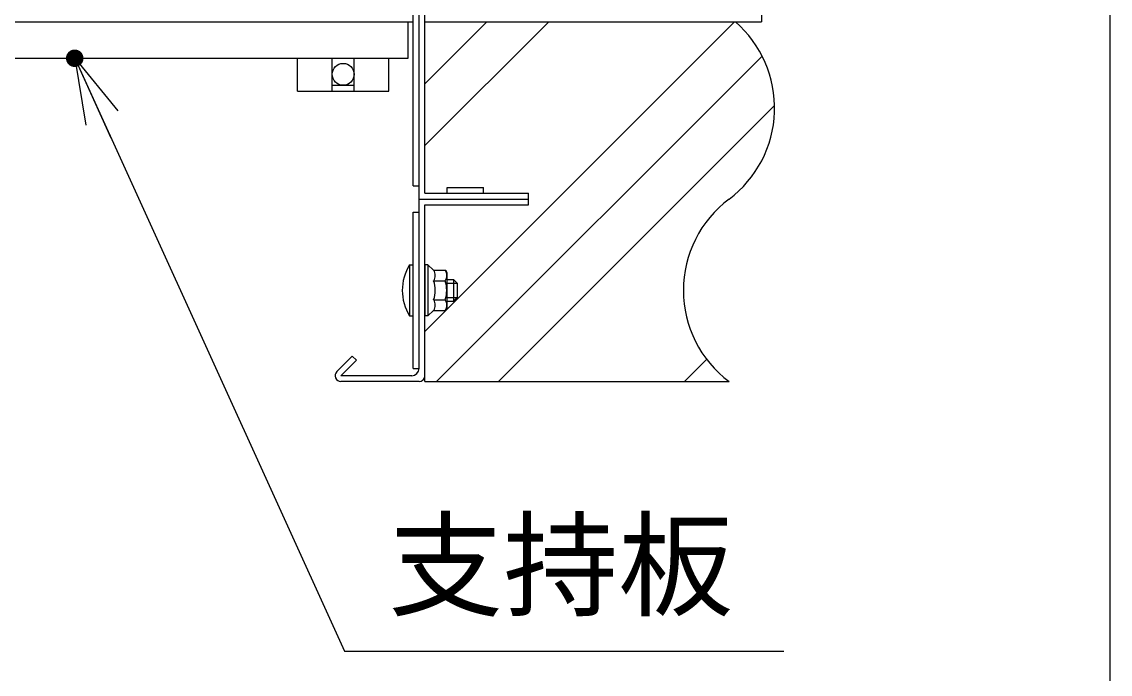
# Model space of a CAD drawing. Extents: x 443 to 1217, y -1921 to -677.
# Drawn here: x 602.45 to 634.73, y -777.49 to -758.14 of the extents above; entities that cross this region are included whole.
import ezdxf
from ezdxf.enums import TextEntityAlignment as Align

# ---------------------------------------------------------------- set-up
doc = ezdxf.new("R2010")
doc.units = 0
doc.header["$MEASUREMENT"] = 0
doc.layers.get('0').update_dxf_attribs({"linetype": 'CONTINUOUS'})
for name, color, linetype in [('1', 7, 'CONTINUOUS'), ('10', 7, 'CONTINUOUS'), ('3', 8, 'CONTINUOUS'), ('6', 7, 'CONTINUOUS'), ('7', 7, 'CONTINUOUS'), ('9', 8, 'CONTINUOUS')]:
    doc.layers.add(name, color=color, linetype=linetype)
doc.styles.add('ｽﾀｲﾙ2', font='MS PGothic.ttf')

msp = doc.modelspace()

# ---------------------------------------------------------------- linework, layer by layer
at = {"color": 7, "linetype": 'Continuous'}
for p, q in [((604.023, -759.224), (612.019, -776.804)), ((612.019, -776.804), (625.049, -776.804))]:
    msp.add_line(p, q, dxfattribs=at)
at = {"color": 0}
for q in [(605.305, -760.781), (604.354, -761.213), (605.098, -761.588)]:
    msp.add_line((604.023, -759.224), q, dxfattribs=at)
at = {"color": 0, "const_width": 0.26}
msp.add_lwpolyline([(604.099, -759.119, 1), (603.948, -759.33, 1), (604.099, -759.119)], format="xyb", dxfattribs=at)
at = {"layer": '1', "color": 4, "linetype": 'Continuous'}
msp.add_line((634.726, -1191.556), (634.726, -677.268), dxfattribs=at)
at = {"layer": '1', "color": 3, "linetype": 'Continuous'}
for p, q in [((614.059, -758.142), (614.059, -756.043)), ((540.993, -758.142), (614.059, -758.142))]:
    msp.add_line(p, q, dxfattribs=at)
at = {"layer": '10', "color": 7, "linetype": 'Continuous'}
for p in [(624.386, -747.244), (620.959, -758.142)]:
    msp.add_line(p, (624.386, -758.142), dxfattribs=at)
at = {"layer": '3', "color": 3}
msp.add_line((602.851, -758.132), (602.851, -758.146), dxfattribs=at)
at = {"layer": '6', "linetype": 'Continuous'}
for p, q in [((614.232, -763.401), (614.232, -747.342)), ((614.059, -763.012), (614.059, -747.559)), ((614.406, -763.228), (614.406, -747.559)), ((614.059, -763.012), (614.232, -763.012)), ((614.406, -763.228), (617.479, -763.228)), ((615.066, -763.228), (615.066, -763.055)), ((615.066, -763.055), (616.148, -763.055)), ((616.148, -763.228), (616.148, -763.055)), ((617.479, -763.574), (617.479, -763.228)), ((614.232, -763.401), (617.479, -763.401)), ((614.232, -768.422), (614.232, -763.401)), ((614.059, -763.791), (614.232, -763.791)), ((614.059, -768.422), (614.059, -763.791)), ((614.406, -763.574), (617.479, -763.574)), ((613.951, -765.349), (614.059, -765.349)), ((613.951, -765.349), (613.951, -766.864)), ((614.059, -766.864), (614.059, -765.349)), ((614.406, -765.349), (614.406, -766.864)), ((614.492, -765.349), (614.406, -765.349)), ((614.492, -765.349), (614.492, -766.864)), ((614.492, -765.349), (614.665, -765.509)), ((614.665, -765.509), (615.022, -765.509)), ((614.665, -765.821), (615.006, -765.821)), ((615.022, -765.509), (615.055, -765.589)), ((615.055, -765.589), (615.055, -766.624)), ((615.055, -765.782), (615.25, -765.782)), ((615.25, -765.782), (615.25, -766.431)), ((615.358, -765.89), (615.25, -765.782)), ((615.055, -765.89), (615.358, -765.89)), ((615.358, -765.89), (615.358, -766.323)), ((614.665, -766.392), (615.006, -766.392)), ((615.055, -766.323), (615.358, -766.323)), ((615.055, -766.431), (615.25, -766.431)), ((615.25, -766.431), (615.358, -766.323)), ((614.492, -766.864), (614.665, -766.705)), ((614.665, -766.705), (615.022, -766.705)), ((615.055, -766.624), (615.022, -766.705)), ((613.951, -766.864), (614.059, -766.864)), ((614.492, -766.864), (614.406, -766.864)), ((611.794, -768.516), (612.253, -768.057)), ((612.253, -768.057), (612.376, -768.18)), ((611.917, -768.639), (612.376, -768.18)), ((614.016, -768.639), (611.917, -768.639)), ((614.059, -768.422), (614.232, -768.422)), ((614.232, -768.812), (611.917, -768.812))]:
    msp.add_line(p, q, dxfattribs=at)
at = {"layer": '6', "color": 2, "linetype": 'Continuous'}
msp.add_line((614.406, -768.812), (614.406, -763.574), dxfattribs=at)
at = {"layer": '6', "linetype": 'Continuous'}
for centre, radius, start, end in [((615.168, -766.107), 1.434, 148.1092, 211.8908), ((614.441, -765.665), 0.274, 325.1765, 34.8235), ((613.858, -766.107), 0.856, 340.529, 19.471), ((614.781, -765.665), 0.274, 325.1765, 34.8235), ((614.198, -766.107), 0.856, 340.529, 19.471), ((614.441, -766.548), 0.274, 325.1765, 34.8235), ((614.781, -766.548), 0.274, 325.1765, 34.8235), ((611.917, -768.639), 0.173, 135, 270), ((614.016, -768.422), 0.216, 270, 0), ((614.232, -768.639), 0.173, 270, 0)]:
    msp.add_arc(centre, radius, start, end, dxfattribs=at)
at = {"layer": '7', "color": 3, "linetype": 'Continuous'}
for p, q in [((613.908, -759.224), (613.908, -758.142)), ((541.317, -759.224), (613.908, -759.224)), ((610.629, -760.198), (610.629, -759.224)), ((611.657, -760.198), (611.657, -759.224)), ((612.306, -760.198), (612.306, -759.224)), ((613.334, -760.198), (613.334, -759.224)), ((610.629, -760.198), (613.334, -760.198)), ((611.657, -760.025), (612.306, -760.025))]:
    msp.add_line(p, q, dxfattribs=at)
msp.add_circle((611.982, -759.7), 0.325, dxfattribs=at)
at = {"layer": '9', "color": 2, "linetype": 'Continuous'}
for p, q in [((614.406, -758.142), (623.588, -758.142)), ((614.406, -768.812), (623.423, -768.812))]:
    msp.add_line(p, q, dxfattribs=at)
at = {"layer": '9', "linetype": 'Continuous'}
for p, q in [((614.406, -759.979), (616.242, -758.142)), ((614.406, -761.815), (618.079, -758.142)), ((614.406, -767.324), (623.588, -758.142)), ((614.754, -768.812), (624.407, -759.159)), ((616.591, -768.812), (624.775, -760.627)), ((622.1, -768.812), (622.76, -768.153))]:
    msp.add_line(p, q, dxfattribs=at)
at = {"layer": '9', "color": 2, "linetype": 'Continuous'}
for centre, start, end in [((621.394, -760.696), 306.8699, 49.0429), ((625.453, -766.107), 126.8699, 233.1301)]:
    msp.add_arc(centre, 3.382, start, end, dxfattribs=at)

# ---------------------------------------------------------------- texts
at = {"layer": '10', "linetype": 'Continuous', "style": 'ｽﾀｲﾙ2'}
msp.add_attdef('支持板', text='', height=2.5, dxfattribs=at).set_placement((613.319, -776.25), align=Align.BOTTOM_LEFT)

doc.saveas('drawing.dxf')
